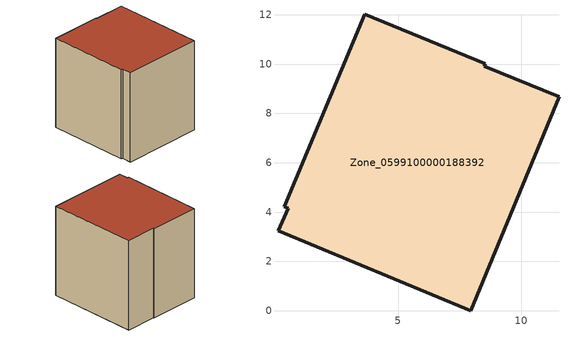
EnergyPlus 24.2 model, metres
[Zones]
Zone_0599100000188392
 floor ground (C_G): 0.39,4.22 3.65,12.02 8.54,10.01 8.5,9.91 11.52,8.67 7.94,0 0.14,3.23 0.54,4.16 z0
 wall outside (C_F): 8.5,9.91 8.54,10.01 3.65,12.02 0.39,4.22 0.54,4.16 0.14,3.23 7.94,0 11.52,8.67 8.5,9.91 z0:9.45
 roof outside (C_R): 0.14,3.23 7.94,0 11.52,8.67 8.5,9.91 8.54,10.01 3.65,12.02 0.39,4.22 0.54,4.16 z9.45
[BUILDING]
Pand.0599100000188392: North Axis=0; Terrain=City; Loads Convergence Tolerance Value=0.04; Temperature Convergence Tolerance Value=0.4; Solar Distribution=FullExterior; Maximum Number of Warmup Days=25; Minimum Number of Warmup Days=1
[Site:Location]
Rotterdam.The.Hague.AP_ZH_NLD Design_Conditions: Latitude=51.96; Longitude=4.45; Time Zone=1; Elevation=-4.5
[SITE:GROUNDTEMPERATURE:BUILDINGSURFACE]
18, 18, 18, 18, 18, 18, 18, 18, 18, 18, 18, 18
[MATERIAL] Thermal Absorptance=0.9; Solar Absorptance=0.7; Visible Absorptance=0.7
Name | Roughness | Thickness | Conductivity | Density | Specific Heat
G.D.1965 | MediumSmooth | 0.15 | 1 | 540 | 1210
F.D.1965 | Rough | 0.3 | 0.857143 | 1920 | 840
R.D.1965 | MediumRough | 0.2 | 0.08 | 1500 | 1000
[CONSTRUCTION]
C_G: G.D.1965
C_F: F.D.1965
C_R: R.D.1965
[ZONE]
Zone_0599100000188392: Type=1; Multiplier=1; Ceiling Height=Autocalculate; Volume=Autocalculate; Floor Area=autocalculate; Part of Total Floor Area=Yes
[ZONEINFILTRATION:DESIGNFLOWRATE]
Infil_Zone_0599100000188392: Zone or ZoneList or Space or SpaceList=Zone_0599100000188392; Schedule=AlwaysOn; Design Flow Rate Calculation Method=Flow/Area; Flow Rate per Floor Area=0.0042; Constant Term Coefficient=1; Temperature Term Coefficient=0; Velocity Term Coefficient=0; Velocity Squared Term Coefficient=0
[HVACTEMPLATE:ZONE:IDEALLOADSAIRSYSTEM]
Zone_0599100000188392: Maximum Heating Supply Air Temperature=50; Minimum Cooling Supply Air Temperature=13; Maximum Heating Supply Air Humidity Ratio=0.0156; Minimum Cooling Supply Air Humidity Ratio=0.0077; Heating Limit=NoLimit; Cooling Limit=NoLimit; Dehumidification Control Type=ConstantSensibleHeatRatio; Cooling Sensible Heat Ratio=0.7; Dehumidification Setpoint=60; Humidification Control Type=None; Humidification Setpoint=30; Outdoor Air Method=None; Outdoor Air Flow Rate per Person=0.00944; Outdoor Air Flow Rate per Zone Floor Area=0; Outdoor Air Flow Rate per Zone=0; Demand Controlled Ventilation Type=None; Outdoor Air Economizer Type=NoEconomizer; Heat Recovery Type=None; Sensible Heat Recovery Effectiveness=0.7; Latent Heat Recovery Effectiveness=0.65
[ZONECONTROL:THERMOSTAT]
ThermostatControl_Zone_0599100000188392: Zone or ZoneList=Zone_0599100000188392; Control Type Schedule=DualSetpointControlType; Control 1=Thermostat_Zone_0599100000188392; Temperature Difference Between Cutout And Setpoint=0
[THERMOSTATSETPOINT:DUALSETPOINT]
Thermostat_Zone_0599100000188392: Heating Setpoint Temperature Schedule=HeatingSetpoint_Zone_0599100000188392; Cooling Setpoint Temperature Schedule=CoolingSetpoint_Zone_0599100000188392
[SCHEDULE:COMPACT]
HeatingSetpoint_Zone_0599100000188392: Through: 12/31, For: AllDays, Until: 24:00, 21
CoolingSetpoint_Zone_0599100000188392: Through: 12/31, For: AllDays, Until: 24:00, 24
DualSetpointControlType: Through: 12/31, For: AllDays, Until: 24:00, 4
AlwaysOn: Through: 12/31, For: AllDays, Until: 24:00, 1
